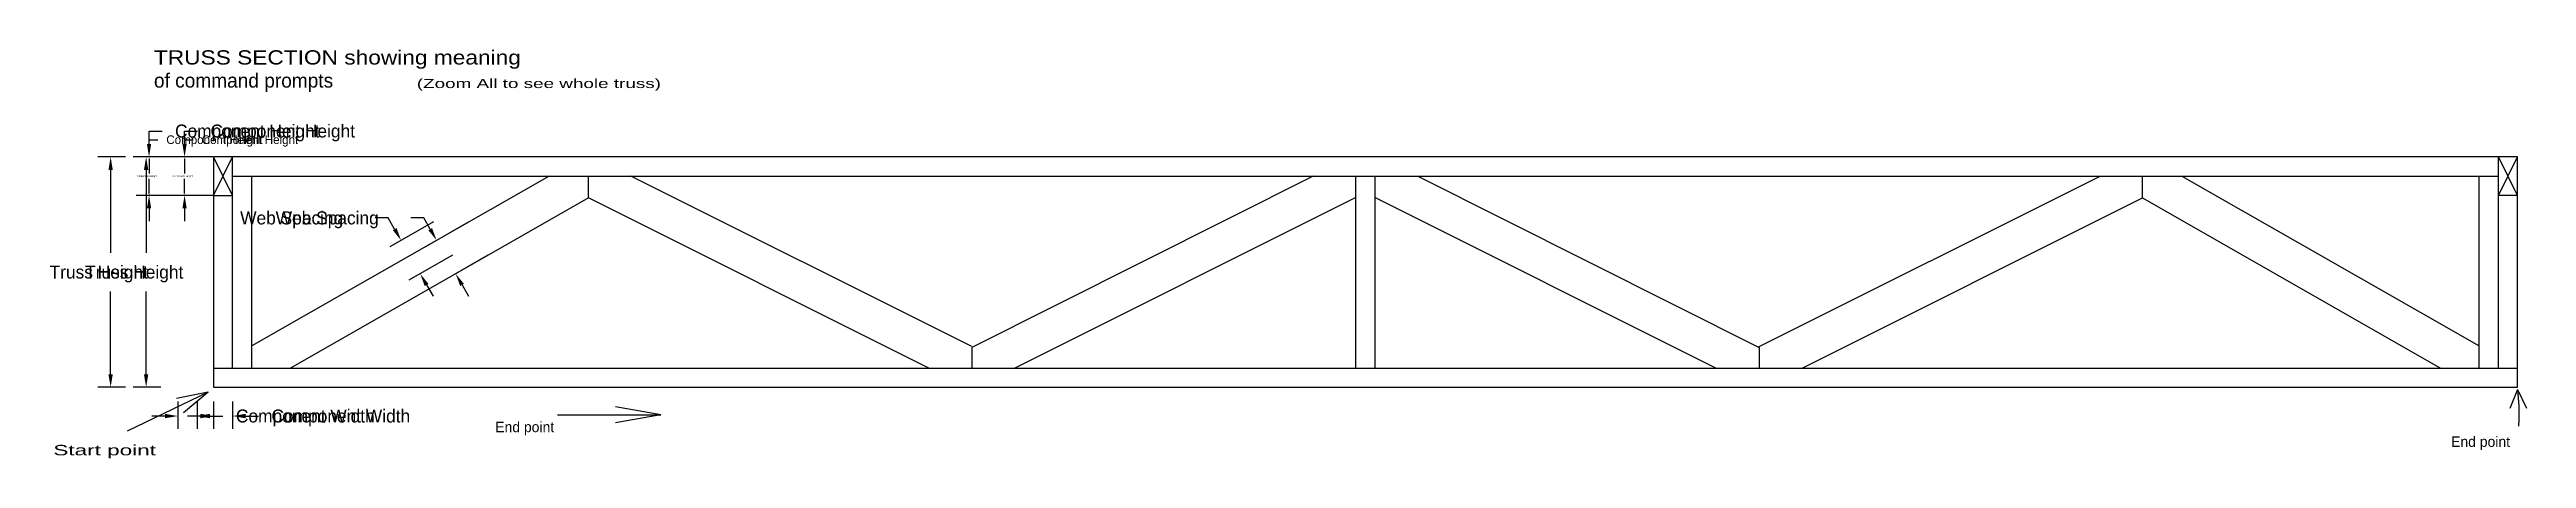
# Model space of a CAD drawing. Extents: x 1 to 259, y 29 to 71.
import ezdxf
from ezdxf.enums import TextEntityAlignment as Align

# ---------------------------------------------------------------- set-up
doc = ezdxf.new("R2010")
doc.units = 0
doc.layers.get('0').update_dxf_attribs({"linetype": 'CONTINUOUS'})
doc.dimstyles.get("Standard").update_dxf_attribs({"dimtxt": 2.5, "dimasz": 2.5, "dimexe": 1.25, "dimexo": 0.625, "dimtad": 1, "dimcen": 2.5, "dimazin": 3, "dimtfac": 1, "dimtmove": 0, "dimatfit": 3})

# ---------------------------------------------------------------- blocks, each defined once
blk = doc.blocks.new('*D')
at = {"color": 0}
for p, q in [((9, 61.35), (9, 62.7)), ((9, 62.7), (10.35, 62.7)), ((6.53, 60), (3.65, 60)), ((11.53, 60), (7.65, 60)), ((11.69, 60), (8.1, 60)), ((11.94, 60), (8.82, 60)), ((9, 60.9), (9, 61.8)), ((9, 61.8), (9.9, 61.8)), ((9, 59.82), (9, 58.27)), ((5, 58.65), (5, 50.02)), ((9, 56.18), (9, 57.73)), ((11.53, 56), (7.65, 56)), ((11.69, 56), (8.1, 56)), ((11.94, 56), (8.82, 56)), ((9, 55.1), (9, 54.2)), ((9, 54.65), (9, 53.3)), ((33.91, 53.65), (32.56, 53.65)), ((34.58, 52.48), (33.91, 53.65)), ((38.62, 53.23), (34.08, 50.64)), ((40.6, 49.75), (36.07, 47.16)), ((37.91, 46.66), (38.58, 45.49)), ((5, 37.35), (5, 45.98)), ((6.53, 36), (3.65, 36)), ((12, 34.53), (12, 31.65)), ((14, 34.53), (14, 31.65)), ((10.65, 33), (9.3, 33)), ((15.35, 33), (16.7, 33))]:
    blk.add_line(p, q, dxfattribs=at)
for points in [[(5.22, 58.65), (4.77, 58.65), (5, 60)], [(9.22, 61.35), (8.78, 61.35), (9, 60)], [(9.15, 60.9), (8.85, 60.9), (9, 60)], [(9.03, 59.82), (8.97, 59.82), (9, 60)], [(9.22, 54.65), (8.78, 54.65), (9, 56)], [(9.15, 55.1), (8.85, 55.1), (9, 56)], [(9.03, 56.18), (8.97, 56.18), (9, 56)], [(34.39, 52.37), (34.78, 52.59), (35.25, 51.31)], [(37.71, 46.55), (38.1, 46.77), (37.24, 47.83)], [(5.22, 37.35), (4.77, 37.35), (5, 36)], [(10.65, 32.77), (10.65, 33.23), (12, 33)], [(15.35, 32.77), (15.35, 33.23), (14, 33)]]:
    blk.add_solid(points, dxfattribs=at)
for s, height, p in [('Component Height', 0.9, (10.8, 61.35)), ('Component Height', 1.35, (11.7, 62.03)), ('Component Height', 0.18, (7.76, 57.91)), ('Web Spacing', 1.35, (18.49, 52.97)), ('Truss Height', 1.35, (-1.36, 47.33)), ('Component Width', 1.35, (18.05, 32.33))]:
    blk.add_text(s, height=height, dxfattribs=at).set_placement(p)

msp = doc.modelspace()

# ---------------------------------------------------------------- linework, layer by layer
at = {"color": 0}
for p, q in [((20, 56), (18, 60)), ((18, 56), (20, 60)), ((20, 38), (20, 60)), ((256, 37.999), (256, 59.999)), ((258, 55.998), (256, 59.999)), ((256, 55.999), (258, 59.998)), ((20, 58), (256, 58)), ((22, 38), (22, 58)), ((52.969, 58), (22, 40.304)), ((57.063, 55.732), (57.063, 58)), ((97, 40.236), (61.472, 58)), ((132.545, 58), (97, 40.143)), ((137, 38), (137, 58)), ((139, 38), (139, 58)), ((143.455, 58), (179, 40.142)), ((179, 40.236), (214.528, 57.999)), ((218.937, 55.731), (218.937, 57.999)), ((223.031, 57.999), (254, 40.302)), ((254, 37.999), (254, 57.999)), ((18, 56), (20, 56)), ((57.063, 55.732), (26.031, 38)), ((92.528, 38), (57.063, 55.732)), ((137, 55.764), (101.472, 38)), ((139, 55.764), (174.528, 38)), ((183.472, 37.999), (218.937, 55.731)), ((218.937, 55.731), (249.969, 37.999)), ((258, 55.998), (256, 55.999)), ((97, 40.143), (97, 38)), ((179, 40.142), (179, 37.999)), ((18, 38), (258, 38)), ((17.463, 35.494), (9.039, 31.438)), ((17.463, 35.494), (14.175, 34.818)), ((17.463, 35.494), (14.884, 33.346)), ((64.617, 33.123), (59.891, 33.968)), ((257.996, 35.749), (257.178, 33.789)), ((257.996, 35.749), (258.92, 33.836)), ((53.83, 33.123), (64.617, 33.123)), ((64.617, 33.123), (59.891, 32.278))]:
    msp.add_line(p, q, dxfattribs=at)
msp.add_lwpolyline([(18, 36), (258, 36), (258, 60), (18, 60)], close=True, dxfattribs=at)
msp.add_lwpolyline([(257.996, 35.749), (258.109, 34.031), (258.133, 32.681), (258.099, 31.955)], dxfattribs=at)

# ---------------------------------------------------------------- texts
for s, height, p, p2 in [('TRUSS SECTION showing meaning', 1.48624, (11.811, 69.634), (50.029, 69.634)), ('(Zoom All to see whole truss)', 0.9595, (39.191, 67.182), (64.618, 67.182)), ('Start point', 1.08655, (1.333, 28.903), (12.018, 28.903))]:
    msp.add_text(s, height=height, dxfattribs=at).set_placement(p, p2, align=Align.ALIGNED)
for s, height, p in [('of command prompts', 1.48624, (11.811, 67.228)), ('End point', 1.0865, (47.359, 31.317)), ('End point', 1.0865, (251.072, 29.785))]:
    msp.add_text(s, height=height, dxfattribs=at).set_placement(p)

# ---------------------------------------------------------------- dimensions: what is measured, and where the dimension line sits
for base, p1, p2, text, middle, set_off in [((7.302, 60), (9.302, 36), (9.302, 60), 'Truss Height', (7.302, 48), (2.302, 0)), ((15, 60), (18, 56), (18, 60), 'Component Height', (27.021, 62.7), (6, 0))]:
    dim = msp.add_linear_dim(base=base, p1=p1, p2=p2, angle=90, text=text, dimstyle='Standard', dxfattribs=at)
    dim.commit()
    dim.dimension.update_dxf_attribs({"geometry": '*D', "text_midpoint": middle, "insert": set_off})
dim = msp.add_linear_dim(base=(20, 33), p1=(18, 35), p2=(20, 35), text='Component Width', dimstyle='Standard', dxfattribs=at)
dim.commit()
dim.dimension.update_dxf_attribs({"geometry": '*D', "text_midpoint": (32.793, 33), "insert": (6, 0)})
dim = msp.add_aligned_dim(p1=(47.008, 49.987), p2=(45.023, 53.46), distance=4.341, text='Web Spacing', dimstyle='Standard', dxfattribs=at)
dim.commit()
dim.dimension.update_dxf_attribs({"geometry": '*D', "text_midpoint": (30.85, 53.65), "insert": (6, 0)})

doc.saveas('drawing.dxf')
